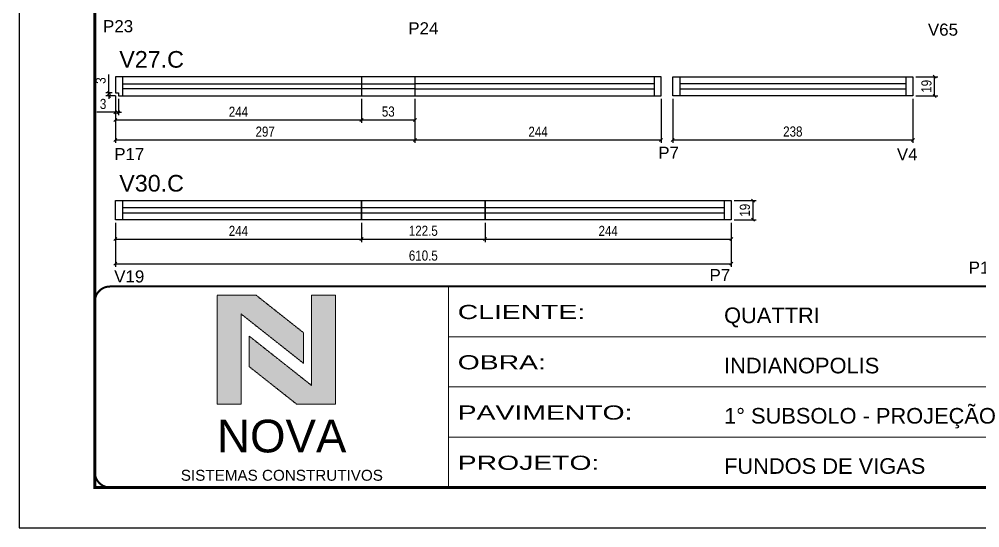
# Model space of a CAD drawing. Header units: millimetres. Extents: x 2012 to 8337, y 304 to 4842.
# Drawn here: x 5182 to 6134, y 1453 to 1957 of the extents above; entities that cross this region are included whole.
import ezdxf

# ---------------------------------------------------------------- set-up
doc = ezdxf.new("R2010")
doc.units = ezdxf.units.MM
doc.linetypes.add('CONTINUO', pattern=[0])
doc.linetypes.add('DASHED', pattern=[0.75, 0.5, -0.25])
for name, color, linetype in [('5', 5, 'Continuous'), ('COTA', 241, 'Continuous'), ('NOMENCLATURA', 7, 'Continuous'), ('Painéis', 200, 'Continuous'), ('SARR_2.2x7', 40, 'Continuous')]:
    doc.layers.add(name, color=color, linetype=linetype)
for name, color, linetype, lineweight in [('CARIMBO-LEGENDA', 75, 'Continuous', 15), ('Folhas', 255, 'Continuous', 9), ('SARRAFO DE PRESSAO', 251, 'DASHED', 9)]:
    doc.layers.add(name, color=color, linetype=linetype, lineweight=lineweight)
doc.layers.add('Laje_Perimetro', color=7, linetype='Continuous', plot=False)
doc.styles.add('arial', font='arial.ttf')
doc.styles.add('COTA TECNICA', font='techl___.ttf', dxfattribs={"height": 10})
doc.styles.add('COTA TECNICA-50', font='techl___.ttf', dxfattribs={"height": 10})
doc.styles.get("Standard").update_dxf_attribs({"font": 'arial.ttf'})
doc.styles.add('Tecnologia', font='')
doc.styles.get('Tecnologia').set_extended_font_data('Forgotten Futurist')
doc.dimstyles.new('COTA PAINEL-50', dxfattribs={"dimtxt": 10, "dimasz": 3, "dimexe": 3, "dimexo": 3, "dimgap": 3, "dimtad": 1, "dimdec": 1, "dimzin": 12, "dimdsep": 46, "dimtxsty": 'COTA TECNICA-50', "dimblk1": 'OBLIQUE', "dimblk2": 'OBLIQUE', "dimsah": 1, "dimcen": 0.9, "dimclrd": 4, "dimclre": 4, "dimclrt": 240, "dimadec": 1, "dimazin": 3, "dimtfac": 1, "dimtdec": 1, "dimtmove": 0, "dimatfit": 3, "dimfxl": 1, "dimtolj": 1, "dimtzin": 12, "dimarcsym": 0})
doc.dimstyles.new('PAINEL', dxfattribs={"dimtxt": 10, "dimasz": 3, "dimexe": 3, "dimexo": 3, "dimgap": 3, "dimtad": 1, "dimdec": 1, "dimzin": 12, "dimdsep": 46, "dimtxsty": 'COTA TECNICA', "dimblk1": 'OBLIQUE', "dimblk2": 'OBLIQUE', "dimsah": 1, "dimcen": 0.9, "dimclrd": 4, "dimclre": 4, "dimclrt": 240, "dimadec": 1, "dimazin": 3, "dimtfac": 1, "dimtdec": 1, "dimtmove": 0, "dimatfit": 3, "dimfxl": 1, "dimtolj": 1, "dimtzin": 12, "dimarcsym": 0})

# ---------------------------------------------------------------- blocks, each defined once
blk = doc.blocks.new('A$C64660E27')
at = {"layer": 'COTA', "true_color": 0x1a1a1a}
h = blk.add_hatch(color=250, dxfattribs=at)
h.dxf.hatch_style = 1
h.paths.add_polyline_path([(185.4, -11.6), (142.4, -11.6), (142.4, -131.6), (168.8, -131.6), (168.8, -32.2), (237.7, -86.7), (237.7, -53)])
at = {"layer": 'COTA'}
h = blk.add_hatch(color=20, dxfattribs=at)
h.dxf.hatch_style = 1
h.paths.add_polyline_path([(273, -11.4), (246.6, -11.4), (246.6, -111.1), (177.7, -56.6), (177.7, -90.2), (230, -131.6), (273, -131.6)])
for p, q in [((142.4, -131.6), (142.4, -11.6)), ((142.4, -11.6), (185.4, -11.6)), ((185.4, -11.6), (237.7, -53)), ((273, -11.4), (246.6, -11.4)), ((246.6, -111.1), (246.6, -11.4)), ((273, -11.4), (273, -131.6)), ((168.8, -32.2), (237.7, -86.7)), ((168.8, -131.6), (168.8, -32.2)), ((246.6, -111.1), (177.7, -56.6)), ((177.7, -90.2), (177.7, -56.6)), ((237.7, -86.7), (237.7, -53)), ((230, -131.6), (177.7, -90.2)), ((142.4, -131.6), (168.8, -131.6)), ((273, -131.6), (230, -131.6))]:
    blk.add_line(p, q)
at = {"layer": 'CARIMBO-LEGENDA', "color": 7, "linetype": 'Continuous', "ltscale": 100, "style": 'arial'}
blk.add_text('NOVA', height=36, dxfattribs=at).set_placement((142.4, -184.8))
at = {"layer": 'CARIMBO-LEGENDA', "color": 7, "linetype": 'Continuous', "style": 'arial'}
blk.add_text('SISTEMAS CONSTRUTIVOS', height=12, dxfattribs=at).set_placement((102.5, -216))
blk = doc.blocks.new('9999999999')
at = {"color": 30, "linetype": 'CONTINUO'}
for p, q in [((98564.56, 34230.21), (98564.56, 34429.45)), ((98564.56, 34379.64), (99583.98, 34379.64)), ((98564.56, 34329.83), (99487.98, 34329.83)), ((98564.56, 34280.02), (99487.98, 34280.02))]:
    blk.add_line(p, q, dxfattribs=at)
at = {"color": 30, "linetype": 'CONTINUO', "const_width": 2}
blk.add_lwpolyline([(99583.98, 34230.21), (99583.98, 34414.45, 0.414214), (99568.98, 34429.45), (98228.98, 34429.45, 0.414214), (98213.98, 34414.45), (98213.98, 34245.21, 0.414214), (98228.98, 34230.21), (99583.98, 34230.21)], format="xyb", dxfattribs=at)
at = {"layer": 'Folhas'}
blk.add_lwpolyline([(98138.98, 34190.21), (99623.98, 34190.21), (99623.98, 35240.21), (98138.98, 35240.21)], close=True, dxfattribs=at)
at = {"layer": 'Folhas', "color": 30, "const_width": 3}
blk.add_lwpolyline([(98213.98, 34230.21), (99583.98, 34230.21), (99583.98, 35200.21), (98213.98, 35200.21)], close=True, dxfattribs=at)
at = {"xscale": 0.9, "yscale": 0.9, "zscale": 0.9}
blk.add_blockref('A$C64660E27', (98206.92, 34431.26), dxfattribs=at)
at = {"color": 7, "linetype": 'Continuous', "ltscale": 5, "style": 'arial'}
for s, height, p in [('QUATTRI', 15.483, (98837.68, 34393.13)), ('INDIANOPOLIS', 15.4829, (98837.68, 34343.32)), ('1° SUBSOLO - PROJEÇÃO', 15.4829, (98837.68, 34293.51)), ('FUNDOS DE VIGAS', 15.4829, (98837.68, 34243.7))]:
    blk.add_text(s, height=height, dxfattribs=at).set_placement(p)
at = {"layer": 'Folhas', "color": 7, "style": 'Tecnologia', "width": 1.5}
for s, p in [('CLIENTE:', (98573.65, 34397.17)), ('OBRA:', (98573.65, 34347.31)), ('PAVIMENTO:', (98573.65, 34297.5)), ('PROJETO:', (98573.65, 34247.69))]:
    blk.add_text(s, height=14, dxfattribs=at).set_placement(p)
blk = doc.blocks.new('_Oblique')
at = {"color": 0, "linetype": 'ByBlock', "lineweight": -2}
blk.add_line((-0.5, -0.5), (0.5, 0.5), dxfattribs=at)
blk = doc.blocks.new('*D406')
at = {"layer": 'COTA', "color": 4, "lineweight": -2, "transparency": 16777216}
for p, q in [((5829.6, 1878.01), (5829.6, 1834.38)), ((6067.6, 1878.01), (6067.6, 1834.38)), ((5829.6, 1837.38), (6067.6, 1837.38))]:
    blk.add_line(p, q, dxfattribs=at)
at = {"layer": 'Defpoints', "color": 0, "transparency": 16777216}
for p in [(5829.6, 1881.01), (6067.6, 1881.01), (6067.6, 1837.38)]:
    blk.add_point(p, dxfattribs=at)
at = {"layer": 'COTA', "color": 4, "lineweight": -2, "transparency": 16777216, "xscale": 3, "yscale": 3, "zscale": 3, "rotation": 180}
blk.add_blockref('_Oblique', (5829.6, 1837.38), dxfattribs=at)
at = {"layer": 'COTA', "color": 4, "lineweight": -2, "transparency": 16777216, "xscale": 3, "yscale": 3, "zscale": 3}
blk.add_blockref('_Oblique', (6067.6, 1837.38), dxfattribs=at)
at = {"layer": 'COTA', "color": 240, "transparency": 16777216, "insert": (5948.6, 1845.62), "char_height": 10, "attachment_point": 5, "style": 'COTA TECNICA'}
blk.add_mtext('\\A1;238', dxfattribs=at)
blk = doc.blocks.new('*D407')
at = {"layer": 'Defpoints', "color": 0, "transparency": 16777216}
for p in [(6067.6, 1900.01), (6089.19, 1900.01), (6067.6, 1881.01)]:
    blk.add_point(p, dxfattribs=at)
at = {"layer": 'Painéis', "color": 4, "lineweight": -2, "transparency": 16777216}
for p, q in [((6070.6, 1900.01), (6092.19, 1900.01)), ((6089.19, 1881.01), (6089.19, 1900.01)), ((6070.6, 1881.01), (6092.19, 1881.01))]:
    blk.add_line(p, q, dxfattribs=at)
at = {"layer": 'Painéis', "color": 4, "lineweight": -2, "transparency": 16777216, "xscale": 3, "yscale": 3, "zscale": 3}
for p, rotation in [((6089.19, 1900.01), 90), ((6089.19, 1881.01), 270)]:
    blk.add_blockref('_Oblique', p, dxfattribs=dict(at, rotation=rotation))
at = {"layer": 'Painéis', "color": 240, "transparency": 16777216, "insert": (6081.1, 1890.51), "char_height": 10, "attachment_point": 5, "rotation": 90, "style": 'COTA TECNICA'}
blk.add_mtext('\\A1;19', dxfattribs=at)
blk = doc.blocks.new('*D252')
at = {"layer": 'COTA', "color": 4, "linetype": 'ByBlock', "lineweight": -2, "transparency": 16777216}
for p, q in [((5277.08, 1755.15), (5277.08, 1736.1)), ((5521.08, 1755.15), (5521.08, 1736.1)), ((5277.08, 1739.1), (5521.08, 1739.1))]:
    blk.add_line(p, q, dxfattribs=at)
at = {"layer": 'Defpoints', "color": 0, "linetype": 'ByBlock', "transparency": 16777216}
for p in [(5277.08, 1758.15), (5521.08, 1758.15), (5521.08, 1739.1)]:
    blk.add_point(p, dxfattribs=at)
at = {"layer": 'COTA', "color": 4, "linetype": 'ByBlock', "lineweight": -2, "transparency": 16777216, "xscale": 3, "yscale": 3, "zscale": 3, "rotation": 180}
blk.add_blockref('_Oblique', (5277.08, 1739.1), dxfattribs=at)
at = {"layer": 'COTA', "color": 4, "linetype": 'ByBlock', "lineweight": -2, "transparency": 16777216, "xscale": 3, "yscale": 3, "zscale": 3}
blk.add_blockref('_Oblique', (5521.08, 1739.1), dxfattribs=at)
at = {"layer": 'COTA', "color": 240, "linetype": 'ByBlock', "transparency": 16777216, "insert": (5399.08, 1747.17), "char_height": 10, "attachment_point": 5, "style": 'COTA TECNICA-50'}
blk.add_mtext('\\A1;244', dxfattribs=at)
blk = doc.blocks.new('*D253')
at = {"layer": 'COTA', "color": 4, "linetype": 'ByBlock', "lineweight": -2, "transparency": 16777216}
for p, q in [((5643.58, 1755.15), (5643.58, 1736.1)), ((5887.58, 1755.15), (5887.58, 1736.1)), ((5643.58, 1739.1), (5887.58, 1739.1))]:
    blk.add_line(p, q, dxfattribs=at)
at = {"layer": 'Defpoints', "color": 0, "linetype": 'ByBlock', "transparency": 16777216}
for p in [(5643.58, 1758.15), (5887.58, 1758.15), (5887.58, 1739.1)]:
    blk.add_point(p, dxfattribs=at)
at = {"layer": 'COTA', "color": 4, "linetype": 'ByBlock', "lineweight": -2, "transparency": 16777216, "xscale": 3, "yscale": 3, "zscale": 3, "rotation": 180}
blk.add_blockref('_Oblique', (5643.58, 1739.1), dxfattribs=at)
at = {"layer": 'COTA', "color": 4, "linetype": 'ByBlock', "lineweight": -2, "transparency": 16777216, "xscale": 3, "yscale": 3, "zscale": 3}
blk.add_blockref('_Oblique', (5887.58, 1739.1), dxfattribs=at)
at = {"layer": 'COTA', "color": 240, "linetype": 'ByBlock', "transparency": 16777216, "insert": (5765.58, 1747.17), "char_height": 10, "attachment_point": 5, "style": 'COTA TECNICA-50'}
blk.add_mtext('\\A1;244', dxfattribs=at)
blk = doc.blocks.new('*D408')
at = {"layer": 'COTA', "color": 4, "lineweight": -2, "transparency": 16777216}
for p, q in [((5277.08, 1755.15), (5277.08, 1711.52)), ((5887.58, 1755.15), (5887.58, 1711.52)), ((5277.08, 1714.52), (5887.58, 1714.52))]:
    blk.add_line(p, q, dxfattribs=at)
at = {"layer": 'Defpoints', "color": 0, "transparency": 16777216}
for p in [(5277.08, 1758.15), (5887.58, 1758.15), (5887.58, 1714.52)]:
    blk.add_point(p, dxfattribs=at)
at = {"layer": 'COTA', "color": 4, "lineweight": -2, "transparency": 16777216, "xscale": 3, "yscale": 3, "zscale": 3, "rotation": 180}
blk.add_blockref('_Oblique', (5277.08, 1714.52), dxfattribs=at)
at = {"layer": 'COTA', "color": 4, "lineweight": -2, "transparency": 16777216, "xscale": 3, "yscale": 3, "zscale": 3}
blk.add_blockref('_Oblique', (5887.58, 1714.52), dxfattribs=at)
at = {"layer": 'COTA', "color": 240, "transparency": 16777216, "insert": (5582.33, 1722.63), "char_height": 10, "attachment_point": 5, "style": 'COTA TECNICA'}
blk.add_mtext('\\A1;610.5', dxfattribs=at)
blk = doc.blocks.new('*D254')
at = {"layer": 'COTA', "color": 4, "linetype": 'ByBlock', "lineweight": -2, "transparency": 16777216}
for p, q in [((5521.08, 1755.15), (5521.08, 1736.1)), ((5643.58, 1755.15), (5643.58, 1736.1)), ((5521.08, 1739.1), (5643.58, 1739.1))]:
    blk.add_line(p, q, dxfattribs=at)
at = {"layer": 'Defpoints', "color": 0, "linetype": 'ByBlock', "transparency": 16777216}
for p in [(5521.08, 1758.15), (5643.58, 1758.15), (5643.58, 1739.1)]:
    blk.add_point(p, dxfattribs=at)
at = {"layer": 'COTA', "color": 4, "linetype": 'ByBlock', "lineweight": -2, "transparency": 16777216, "xscale": 3, "yscale": 3, "zscale": 3, "rotation": 180}
blk.add_blockref('_Oblique', (5521.08, 1739.1), dxfattribs=at)
at = {"layer": 'COTA', "color": 4, "linetype": 'ByBlock', "lineweight": -2, "transparency": 16777216, "xscale": 3, "yscale": 3, "zscale": 3}
blk.add_blockref('_Oblique', (5643.58, 1739.1), dxfattribs=at)
at = {"layer": 'COTA', "color": 240, "linetype": 'ByBlock', "transparency": 16777216, "insert": (5582.33, 1747.21), "char_height": 10, "attachment_point": 5, "style": 'COTA TECNICA-50'}
blk.add_mtext('\\A1;122.5', dxfattribs=at)
blk = doc.blocks.new('*D255')
at = {"layer": 'Defpoints', "color": 0, "transparency": 16777216}
for p in [(5887.58, 1777.15), (5909.18, 1777.15), (5887.58, 1758.15)]:
    blk.add_point(p, dxfattribs=at)
at = {"layer": 'Painéis', "color": 4, "lineweight": -2, "transparency": 16777216}
for p, q in [((5890.58, 1777.15), (5912.18, 1777.15)), ((5909.18, 1758.15), (5909.18, 1777.15)), ((5890.58, 1758.15), (5912.18, 1758.15))]:
    blk.add_line(p, q, dxfattribs=at)
at = {"layer": 'Painéis', "color": 4, "lineweight": -2, "transparency": 16777216, "xscale": 3, "yscale": 3, "zscale": 3}
for p, rotation in [((5909.18, 1777.15), 90), ((5909.18, 1758.15), 270)]:
    blk.add_blockref('_Oblique', p, dxfattribs=dict(at, rotation=rotation))
at = {"layer": 'Painéis', "color": 240, "transparency": 16777216, "insert": (5901.09, 1767.65), "char_height": 10, "attachment_point": 5, "rotation": 90, "style": 'COTA TECNICA'}
blk.add_mtext('\\A1;19', dxfattribs=at)
blk = doc.blocks.new('*D486')
at = {"layer": 'COTA', "color": 4, "linetype": 'ByBlock', "lineweight": -2, "transparency": 16777216}
for p, q in [((5574.08, 1878.01), (5574.08, 1834.38)), ((5818.08, 1878.01), (5818.08, 1834.38)), ((5574.08, 1837.38), (5818.08, 1837.38))]:
    blk.add_line(p, q, dxfattribs=at)
at = {"layer": 'Defpoints', "color": 0, "linetype": 'ByBlock', "transparency": 16777216}
for p in [(5574.08, 1881.01), (5818.08, 1881.01), (5818.08, 1837.38)]:
    blk.add_point(p, dxfattribs=at)
at = {"layer": 'COTA', "color": 4, "linetype": 'ByBlock', "lineweight": -2, "transparency": 16777216, "xscale": 3, "yscale": 3, "zscale": 3, "rotation": 180}
blk.add_blockref('_Oblique', (5574.08, 1837.38), dxfattribs=at)
at = {"layer": 'COTA', "color": 4, "linetype": 'ByBlock', "lineweight": -2, "transparency": 16777216, "xscale": 3, "yscale": 3, "zscale": 3}
blk.add_blockref('_Oblique', (5818.08, 1837.38), dxfattribs=at)
at = {"layer": 'COTA', "color": 240, "linetype": 'ByBlock', "transparency": 16777216, "insert": (5696.08, 1845.45), "char_height": 10, "attachment_point": 5, "style": 'COTA TECNICA-50'}
blk.add_mtext('\\A1;244', dxfattribs=at)
blk = doc.blocks.new('*D488')
at = {"layer": 'COTA', "color": 4, "lineweight": -2, "transparency": 16777216}
for p, q in [((5277.08, 1881.01), (5277.08, 1834.38)), ((5574.08, 1878.01), (5574.08, 1834.38)), ((5277.08, 1837.38), (5574.08, 1837.38))]:
    blk.add_line(p, q, dxfattribs=at)
at = {"layer": 'Defpoints', "color": 0, "transparency": 16777216}
for p in [(5277.08, 1884.01), (5574.08, 1881.01), (5574.08, 1837.38)]:
    blk.add_point(p, dxfattribs=at)
at = {"layer": 'COTA', "color": 4, "lineweight": -2, "transparency": 16777216, "xscale": 3, "yscale": 3, "zscale": 3, "rotation": 180}
blk.add_blockref('_Oblique', (5277.08, 1837.38), dxfattribs=at)
at = {"layer": 'COTA', "color": 4, "lineweight": -2, "transparency": 16777216, "xscale": 3, "yscale": 3, "zscale": 3}
blk.add_blockref('_Oblique', (5574.08, 1837.38), dxfattribs=at)
at = {"layer": 'COTA', "color": 240, "transparency": 16777216, "insert": (5425.58, 1845.48), "char_height": 10, "attachment_point": 5, "style": 'COTA TECNICA'}
blk.add_mtext('\\A1;297', dxfattribs=at)
blk = doc.blocks.new('*D489')
at = {"layer": 'COTA', "color": 4, "lineweight": -2, "transparency": 16777216}
for p, q in [((5277.08, 1881.01), (5277.08, 1861.76)), ((5280.08, 1878.01), (5280.08, 1861.76)), ((5277.08, 1864.76), (5258.75, 1864.76)), ((5280.08, 1864.76), (5277.08, 1864.76)), ((5280.08, 1864.76), (5283.08, 1864.76))]:
    blk.add_line(p, q, dxfattribs=at)
at = {"layer": 'Defpoints', "color": 0, "transparency": 16777216}
for p in [(5277.08, 1884.01), (5280.08, 1881.01), (5277.08, 1864.76)]:
    blk.add_point(p, dxfattribs=at)
at = {"layer": 'COTA', "color": 4, "lineweight": -2, "transparency": 16777216, "xscale": 3, "yscale": 3, "zscale": 3}
blk.add_blockref('_Oblique', (5277.08, 1864.76), dxfattribs=at)
at = {"layer": 'COTA', "color": 4, "lineweight": -2, "transparency": 16777216, "xscale": 3, "yscale": 3, "zscale": 3, "rotation": 180}
blk.add_blockref('_Oblique', (5280.08, 1864.76), dxfattribs=at)
at = {"layer": 'COTA', "color": 240, "transparency": 16777216, "insert": (5264.91, 1872.97), "char_height": 10, "attachment_point": 5, "style": 'COTA TECNICA'}
blk.add_mtext('\\A1;3', dxfattribs=at)
blk = doc.blocks.new('*D490')
at = {"layer": 'COTA', "color": 4, "lineweight": -2, "transparency": 16777216}
for p, q in [((5270.76, 1884.01), (5270.76, 1902.34)), ((5274.08, 1884.01), (5267.76, 1884.01)), ((5277.08, 1881.01), (5267.76, 1881.01)), ((5270.76, 1881.01), (5270.76, 1884.01)), ((5270.76, 1881.01), (5270.76, 1878.01))]:
    blk.add_line(p, q, dxfattribs=at)
at = {"layer": 'Defpoints', "color": 0, "transparency": 16777216}
for p in [(5270.76, 1884.01), (5277.08, 1884.01), (5280.08, 1881.01)]:
    blk.add_point(p, dxfattribs=at)
at = {"layer": 'COTA', "color": 4, "lineweight": -2, "transparency": 16777216, "xscale": 3, "yscale": 3, "zscale": 3}
for p, rotation in [((5270.76, 1884.01), 270), ((5270.76, 1881.01), 90)]:
    blk.add_blockref('_Oblique', p, dxfattribs=dict(at, rotation=rotation))
at = {"layer": 'COTA', "color": 240, "transparency": 16777216, "insert": (5262.54, 1896.17), "char_height": 10, "attachment_point": 5, "rotation": 90, "style": 'COTA TECNICA'}
blk.add_mtext('\\A1;3', dxfattribs=at)
blk = doc.blocks.new('*D491')
at = {"layer": 'COTA', "color": 4, "lineweight": -2, "transparency": 16777216}
for p, q in [((5277.08, 1881.01), (5277.08, 1854.22)), ((5521.08, 1878.01), (5521.08, 1854.22)), ((5277.08, 1857.22), (5521.08, 1857.22))]:
    blk.add_line(p, q, dxfattribs=at)
at = {"layer": 'Defpoints', "color": 0, "transparency": 16777216}
for p in [(5277.08, 1884.01), (5521.08, 1881.01), (5521.08, 1857.22)]:
    blk.add_point(p, dxfattribs=at)
at = {"layer": 'COTA', "color": 4, "lineweight": -2, "transparency": 16777216, "xscale": 3, "yscale": 3, "zscale": 3, "rotation": 180}
blk.add_blockref('_Oblique', (5277.08, 1857.22), dxfattribs=at)
at = {"layer": 'COTA', "color": 4, "lineweight": -2, "transparency": 16777216, "xscale": 3, "yscale": 3, "zscale": 3}
blk.add_blockref('_Oblique', (5521.08, 1857.22), dxfattribs=at)
at = {"layer": 'COTA', "color": 240, "transparency": 16777216, "insert": (5399.08, 1865.29), "char_height": 10, "attachment_point": 5, "style": 'COTA TECNICA'}
blk.add_mtext('\\A1;244', dxfattribs=at)
blk = doc.blocks.new('*D492')
at = {"layer": 'COTA', "color": 4, "lineweight": -2, "transparency": 16777216}
for p, q in [((5521.08, 1878.01), (5521.08, 1854.22)), ((5574.08, 1878.01), (5574.08, 1854.22)), ((5521.08, 1857.22), (5574.08, 1857.22))]:
    blk.add_line(p, q, dxfattribs=at)
at = {"layer": 'Defpoints', "color": 0, "transparency": 16777216}
for p in [(5521.08, 1881.01), (5574.08, 1881.01), (5574.08, 1857.22)]:
    blk.add_point(p, dxfattribs=at)
at = {"layer": 'COTA', "color": 4, "lineweight": -2, "transparency": 16777216, "xscale": 3, "yscale": 3, "zscale": 3, "rotation": 180}
blk.add_blockref('_Oblique', (5521.08, 1857.22), dxfattribs=at)
at = {"layer": 'COTA', "color": 4, "lineweight": -2, "transparency": 16777216, "xscale": 3, "yscale": 3, "zscale": 3}
blk.add_blockref('_Oblique', (5574.08, 1857.22), dxfattribs=at)
at = {"layer": 'COTA', "color": 240, "transparency": 16777216, "insert": (5547.58, 1865.44), "char_height": 10, "attachment_point": 5, "style": 'COTA TECNICA'}
blk.add_mtext('\\A1;53', dxfattribs=at)

msp = doc.modelspace()

# ---------------------------------------------------------------- linework, layer by layer
at = {"layer": 'Laje_Perimetro'}
msp.add_lwpolyline([(6666.78, 2502.78), (5181.78, 2502.78), (5181.78, 1452.78), (6666.78, 1452.78)], close=True, dxfattribs=at)
at = {"layer": 'Painéis'}
for p, q in [((5277.08, 1900.01), (5277.08, 1884.01)), ((5818.08, 1900.01), (5277.08, 1900.01)), ((5521.08, 1900.01), (5521.08, 1881.01)), ((5574.08, 1900.01), (5574.08, 1881.01)), ((5818.08, 1881.01), (5818.08, 1900.01)), ((5277.08, 1884.01), (5280.08, 1884.01)), ((5280.08, 1884.01), (5280.08, 1881.01)), ((5280.08, 1881.01), (5818.08, 1881.01))]:
    msp.add_line(p, q, dxfattribs=at)
for points in [[(5829.6, 1900.01), (6067.6, 1900.01), (6067.6, 1881.01), (5829.6, 1881.01)], [(5521.08, 1758.15), (5277.08, 1758.15), (5277.08, 1777.15), (5521.08, 1777.15)], [(5643.58, 1758.15), (5521.08, 1758.15), (5521.08, 1777.15), (5643.58, 1777.15)], [(5643.58, 1777.15), (5887.58, 1777.15), (5887.58, 1758.15), (5643.58, 1758.15)]]:
    msp.add_lwpolyline(points, close=True, dxfattribs=at)
at = {"layer": 'SARR_2.2x7', "linetype": 'Continuous'}
for p, q in [((5284.08, 1900.01), (5284.08, 1881.01)), ((5811.08, 1900.01), (5811.08, 1881.01)), ((5836.6, 1900.01), (5836.6, 1881.01)), ((6060.6, 1900.01), (6060.6, 1881.01)), ((5284.08, 1893.01), (5574.08, 1893.01)), ((5574.08, 1888.01), (5284.08, 1888.01)), ((5811.08, 1893.01), (5574.08, 1893.01)), ((5574.08, 1888.01), (5811.08, 1888.01)), ((6060.6, 1893.01), (5836.6, 1893.01)), ((5836.6, 1888.01), (6060.6, 1888.01)), ((5284.08, 1777.15), (5284.08, 1758.15)), ((5880.58, 1777.15), (5880.58, 1758.15)), ((5521.08, 1770.15), (5284.08, 1770.15)), ((5284.08, 1765.15), (5521.08, 1765.15)), ((5643.58, 1770.15), (5521.08, 1770.15)), ((5521.08, 1765.15), (5643.58, 1765.15)), ((5880.58, 1770.15), (5643.58, 1770.15)), ((5643.58, 1765.15), (5880.58, 1765.15))]:
    msp.add_line(p, q, dxfattribs=at)

# ---------------------------------------------------------------- block references
at = {"layer": 'SARRAFO DE PRESSAO', "color": 6, "linetype": 'ByBlock'}
msp.add_blockref('9999999999', (-92957.2, -32737.42), dxfattribs=at)

# ---------------------------------------------------------------- texts
at = {"layer": '5', "linetype": 'Continuous'}
for s, rotation, p in [('P23', 0.00004, (5264.9, 1944.1)), ('P24', 0.00004, (5567.46, 1942.01)), ('V65', 0.00004, (6082.52, 1940.69)), ('P17', 359.99996, (5275.97, 1817.28)), ('P7', 359.99996, (5815.23, 1818.6)), ('V4', 359.99996, (6051.75, 1817.14)), ('P13', 359.99996, (6122.99, 1704.76)), ('V19', 359.99996, (5275.97, 1696.01)), ('P7', 359.99996, (5866.03, 1697.34))]:
    msp.add_text(s, height=12, rotation=rotation, dxfattribs=at).set_placement(p)
at = {"layer": 'NOMENCLATURA', "linetype": 'Continuous'}
for s, p in [('V27.C', (5280.99, 1908.98)), ('V30.C', (5280.99, 1786.13))]:
    msp.add_text(s, height=16.5, dxfattribs=at).set_placement(p)

# ---------------------------------------------------------------- dimensions: what is measured, and where the dimension line sits
at = {"layer": 'COTA'}
dim = msp.add_linear_dim(base=(5270.76, 1884.01), p1=(5280.08, 1881.01), p2=(5277.08, 1884.01), angle=90, dimstyle='PAINEL', dxfattribs=at)
dim.commit()
dim.dimension.update_dxf_attribs({"geometry": '*D490', "text_midpoint": (5262.54, 1896.17)})
for base, p1, p2, picture, middle in [((5277.08, 1864.76), (5280.08, 1881.01), (5277.08, 1884.01), '*D489', (5264.91, 1872.97)), ((5574.08, 1837.38), (5277.08, 1884.01), (5574.08, 1881.01), '*D488', (5425.58, 1845.48)), ((5521.08, 1857.22), (5277.08, 1884.01), (5521.08, 1881.01), '*D491', (5399.08, 1865.29)), ((6067.6, 1837.38), (5829.6, 1881.01), (6067.6, 1881.01), '*D406', (5948.6, 1845.62)), ((5887.58, 1714.52), (5277.08, 1758.15), (5887.58, 1758.15), '*D408', (5582.33, 1722.63))]:
    dim = msp.add_linear_dim(base=base, p1=p1, p2=p2, dimstyle='PAINEL', dxfattribs=at)
    dim.commit()
    dim.dimension.update_dxf_attribs({"geometry": picture, "text_midpoint": middle})
dim = msp.add_linear_dim(base=(5574.08, 1857.22), p1=(5521.08, 1881.01), p2=(5574.08, 1881.01), dimstyle='PAINEL', override={"dimtmove": 1}, dxfattribs=at)
dim.commit()
dim.dimension.update_dxf_attribs({"geometry": '*D492', "text_midpoint": (5547.58, 1865.44)})
at = {"layer": 'COTA', "color": 1, "linetype": 'ByBlock'}
for base, p1, p2, picture, middle in [((5818.08, 1837.38), (5574.08, 1881.01), (5818.08, 1881.01), '*D486', (5696.08, 1845.45)), ((5521.08, 1739.1), (5277.08, 1758.15), (5521.08, 1758.15), '*D252', (5399.08, 1747.17)), ((5643.58, 1739.1), (5521.08, 1758.15), (5643.58, 1758.15), '*D254', (5582.33, 1747.21)), ((5887.58, 1739.1), (5643.58, 1758.15), (5887.58, 1758.15), '*D253', (5765.58, 1747.17))]:
    dim = msp.add_linear_dim(base=base, p1=p1, p2=p2, dimstyle='COTA PAINEL-50', override={"dimarcsym": 1}, dxfattribs=at)
    dim.commit()
    dim.dimension.update_dxf_attribs({"geometry": picture, "text_midpoint": middle})
at = {"layer": 'Painéis'}
for base, p1, p2, picture, middle in [((6089.19, 1900.01), (6067.6, 1881.01), (6067.6, 1900.01), '*D407', (6081.1, 1890.51)), ((5909.18, 1777.15), (5887.58, 1758.15), (5887.58, 1777.15), '*D255', (5901.09, 1767.65))]:
    dim = msp.add_linear_dim(base=base, p1=p1, p2=p2, angle=90, dimstyle='PAINEL', dxfattribs=at)
    dim.commit()
    dim.dimension.update_dxf_attribs({"geometry": picture, "text_midpoint": middle})

doc.saveas('drawing.dxf')
